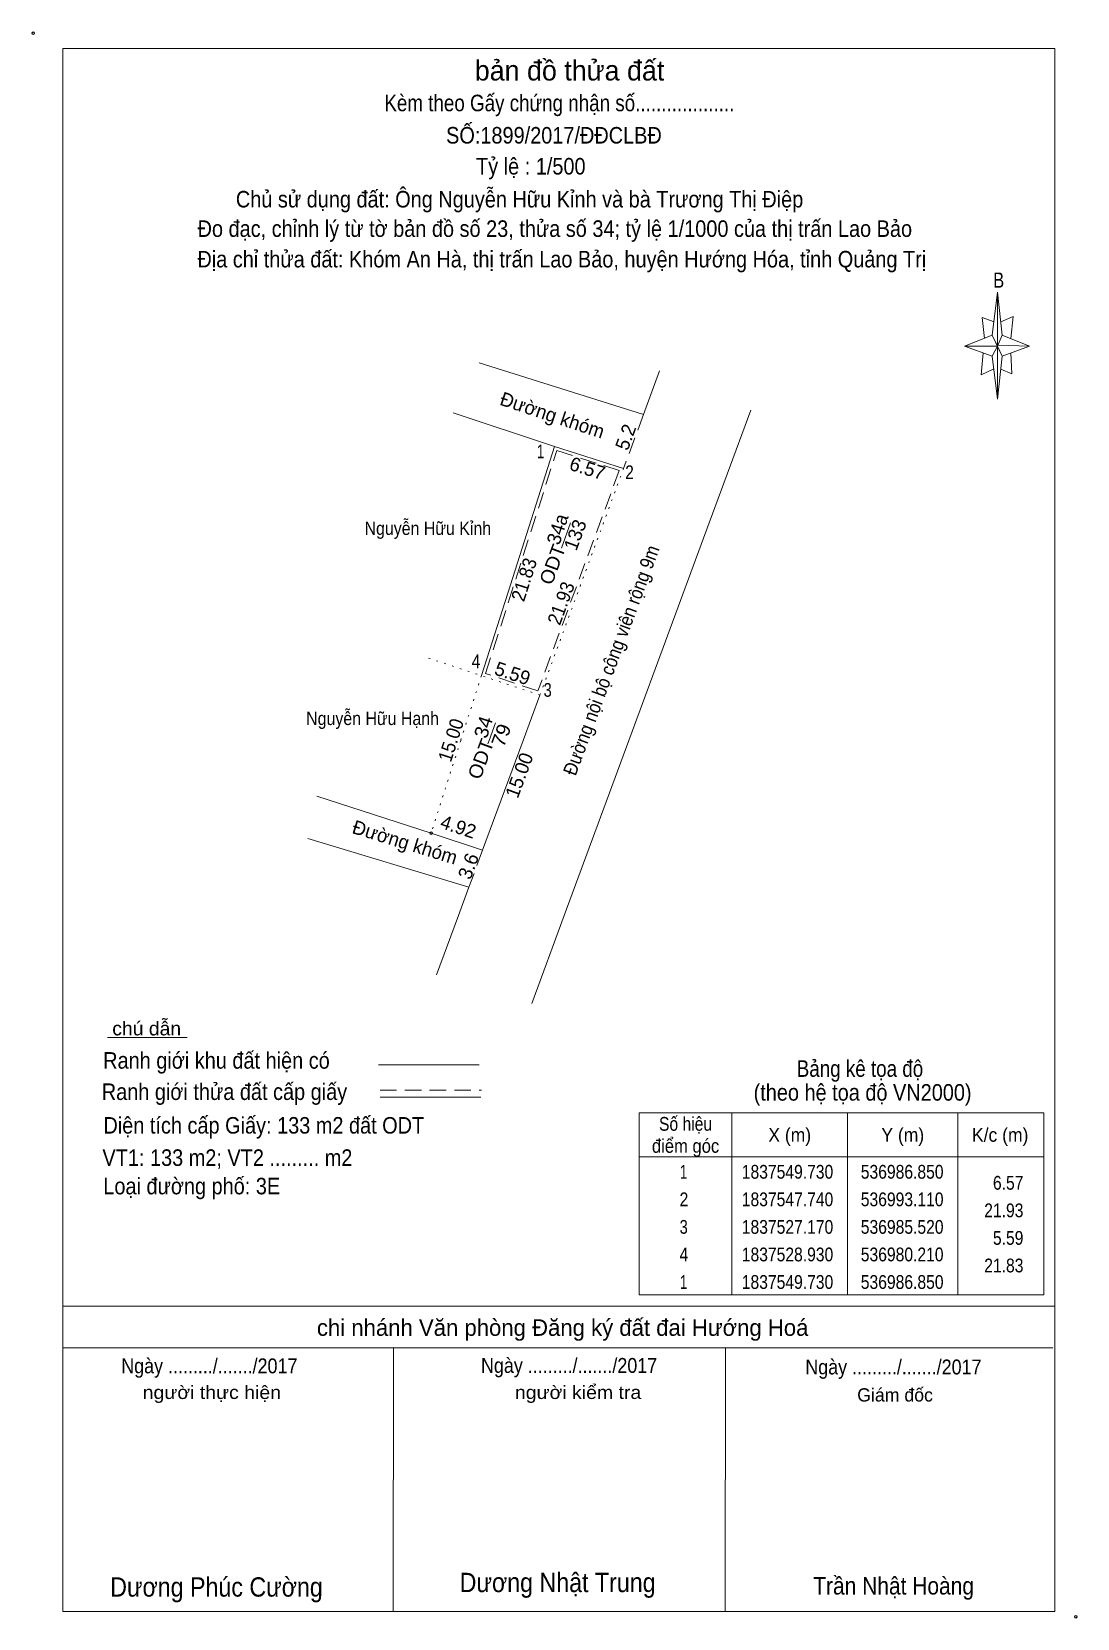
# Model space of a CAD drawing. Header units: metres. Extents: x 536939 to 537034, y 1837443 to 1837587.
import ezdxf
from ezdxf.enums import TextEntityAlignment as Align

# ---------------------------------------------------------------- set-up
doc = ezdxf.new("R2010")
doc.units = ezdxf.units.M
doc.header["$LTSCALE"] = 0.5
doc.header["$PDMODE"] = 32
doc.header["$PDSIZE"] = 0.25
doc.linetypes.add('DOTTED', pattern=[1.5, 0.3, -1.2])
doc.linetypes.add('MEDIUM_DASHED', pattern=[4.5, 3, -1.5])
for name, color, linetype, lineweight in [('1', 7, 'Continuous', 13), ('17', 7, 'Continuous', 13), ('5', 7, 'Continuous', 13), ('6', 7, 'Continuous', 13), ('63', 7, 'Continuous', 13)]:
    doc.layers.add(name, color=color, linetype=linetype, lineweight=lineweight)

msp = doc.modelspace()

# ---------------------------------------------------------------- linework, layer by layer
at = {"layer": '1'}
for p, q in [((536980.01, 1837557.3), (536994.91, 1837552.62)), ((536996.38, 1837556.59), (536994.92, 1837552.62)), ((536986.85, 1837549.73), (536977.65, 1837552.79)), ((536986.85, 1837549.73), (536982.84, 1837537.17)), ((536993.11, 1837547.74), (536986.85, 1837549.73)), ((536987.46, 1837540.51), (536988.28, 1837542.81)), ((536982.84, 1837537.17), (536980.21, 1837528.93)), ((536985.52, 1837527.17), (536984, 1837523.05)), ((536993.89, 1837523.87), (536993.59, 1837523.05)), ((536984, 1837523.05), (536980.32, 1837513.1)), ((536993.59, 1837523.05), (536987.72, 1837507.18)), ((536975.65, 1837514.64), (536965.28, 1837518.01)), ((536980.32, 1837513.1), (536975.65, 1837514.64)), ((536979.08, 1837509.74), (536964.46, 1837514.15)), ((536987.72, 1837507.18), (536984.77, 1837499.18))]:
    msp.add_line(p, q, dxfattribs=at)
at = {"layer": '1', "linetype": 'MEDIUM_DASHED'}
for p, q in [((536994.91, 1837552.62), (536993.11, 1837547.74)), ((536980.32, 1837513.1), (536979.08, 1837509.74))]:
    msp.add_line(p, q, dxfattribs=at)
at = {"layer": '1', "linetype": 'DOTTED'}
for p, q in [((536993.11, 1837547.74), (536989.21, 1837537.17)), ((536989.21, 1837537.17), (536985.52, 1837527.17)), ((536985.52, 1837527.17), (536975.02, 1837530.65)), ((536980.21, 1837528.93), (536978.33, 1837523.05)), ((536978.33, 1837523.05), (536975.65, 1837514.64))]:
    msp.add_line(p, q, dxfattribs=at)
at = {"layer": '1'}
for points in [[(537004.65, 1837553.01), (537000.37, 1837541.42), (536993.89, 1837523.87)], [(536980.8, 1837522.75), (536980.91, 1837523.05), (536981.49, 1837524.66)], [(536979.08, 1837509.74), (536978.14, 1837507.18), (536976.15, 1837501.8)]]:
    msp.add_lwpolyline(points, dxfattribs=at)
at = {"layer": '1', "linetype": 'MEDIUM_DASHED'}
msp.add_lwpolyline([(536987.04, 1837549.35), (536992.72, 1837547.55), (536985.34, 1837527.55), (536980.59, 1837529.12)], close=True, dxfattribs=at)
at = {"layer": '1'}
msp.add_point((536975.65, 1837514.64), dxfattribs=at)
at = {"layer": '17'}
msp.add_line((536946.29, 1837496.1), (536953.53, 1837496.1), dxfattribs=at)
for points in [[(536972.21, 1837444.02), (536972.21, 1837444.03), (536972.23, 1837467.93)], [(537002.32, 1837444), (537002.32, 1837444.03), (537002.34, 1837467.93)]]:
    msp.add_lwpolyline(points, dxfattribs=at)
at = {"layer": '5'}
for p, q in [((536942.24, 1837444.03), (536942.24, 1837585.83)), ((537026.54, 1837559.83), (537027.04, 1837563.73)), ((537027.44, 1837559.83), (537029.94, 1837558.83)), ((537026.54, 1837557.93), (537024.04, 1837558.83)), ((537027.44, 1837557.93), (537027.04, 1837554.03)), ((537028.24, 1837558.23), (537028.34, 1837556.33)), ((537028.34, 1837556.33), (537027.34, 1837556.73))]:
    msp.add_line(p, q, dxfattribs=at)
for points in [[(536942.24, 1837585.83), (537032.24, 1837585.83), (537032.24, 1837444.03)], [(537026.74, 1837561.03), (537025.64, 1837561.43), (537025.84, 1837559.53)], [(537027.34, 1837561.03), (537028.44, 1837561.53), (537028.24, 1837559.53)], [(537027.04, 1837558.83), (537026.54, 1837559.83), (537024.04, 1837558.83)], [(537025.74, 1837558.23), (537025.54, 1837556.23), (537026.64, 1837556.73)], [(537027.04, 1837558.83), (537027.44, 1837557.93), (537029.94, 1837558.83)]]:
    msp.add_lwpolyline(points, dxfattribs=at)
for points in [[(537027.04, 1837563.73), (537027.44, 1837559.83), (537027.04, 1837558.83)], [(537027.04, 1837558.83), (537024.04, 1837558.83), (537026.54, 1837559.83), (537027.44, 1837557.93), (537029.94, 1837558.83), (537027.04, 1837558.93)], [(537027.04, 1837558.83), (537027.04, 1837554.03), (537026.54, 1837557.93)]]:
    msp.add_lwpolyline(points, close=True, dxfattribs=at)
msp.add_point((536939.54, 1837587.23), dxfattribs=at)
at = {"layer": '6'}
for p, q in [((536970.87, 1837493.62), (536980.01, 1837493.62)), ((536971.01, 1837490.69), (536980.15, 1837490.69)), ((536942.24, 1837471.73), (537032.24, 1837471.73)), ((536942.24, 1837467.93), (537032.04, 1837467.93)), ((537032.24, 1837444.03), (536942.24, 1837444.03))]:
    msp.add_line(p, q, dxfattribs=at)
at = {"layer": '6', "linetype": 'MEDIUM_DASHED'}
msp.add_line((536971.01, 1837491.31), (536980.21, 1837491.31), dxfattribs=at)
at = {"layer": '6'}
msp.add_point((537034.14, 1837443.53), dxfattribs=at)
at = {"layer": '63'}
for p, q in [((537002.93, 1837489.26), (537002.93, 1837472.76)), ((537013.43, 1837489.26), (537013.43, 1837472.76)), ((537023.43, 1837489.26), (537023.43, 1837472.76)), ((536994.53, 1837485.26), (537031.23, 1837485.26))]:
    msp.add_line(p, q, dxfattribs=at)
msp.add_lwpolyline([(536994.53, 1837489.26), (537031.23, 1837489.26), (537031.23, 1837472.76), (536994.53, 1837472.76)], close=True, dxfattribs=at)

# ---------------------------------------------------------------- texts
at = {"layer": '1'}
for s, rotation, p in [('Đường khóm', 341.602, (536986.4528, 1837551.9755)), ('5.2', 69.753, (536993.8837, 1837550.3587)), ('34a', 72.298, (536987.7065, 1837542.035)), ('133', 69.735, (536989.3031, 1837541.4885)), ('Đường khóm', 342.916, (536973.0914, 1837513.2172)), ('3.6', 69.744, (536979.6139, 1837511.4286))]:
    msp.add_text(s, height=1.25, rotation=rotation, dxfattribs=at).set_placement(p, align=Align.CENTER)
at = {"layer": '1', "width": 0.9}
for s, p in [('Nguyễn Hữu Kỉnh', (536975.35, 1837541.7)), ('Nguyễn Hữu Hạnh', (536970.335, 1837524.45))]:
    msp.add_text(s, height=1.2, dxfattribs=at).set_placement(p, align=Align.CENTER)
at = {"layer": '1'}
for s, rotation, width, p in [('ODT', 69.735, 1.05, (536987.2411, 1837538.8035)), ('Đường nội bộ công viên rộng 9m', 69.73, 0.9, (536992.5755, 1837530.1185)), ('21.83', 72.298, 0.95, (536984.6732, 1837537.46)), ('21.93', 69.735, 0.95, (536988.0154, 1837535.2835)), ('34', 72.298, 1.05, (536980.9832, 1837524.07)), ('ODT', 69.735, 1.05, (536980.7411, 1837521.1535)), ('79', 69.735, 1.1, (536982.5921, 1837523.3035))]:
    msp.add_text(s, height=1.25, rotation=rotation, dxfattribs=dict(at, width=width)).set_placement(p, align=Align.CENTER)
at = {"layer": '5'}
msp.add_text('bản đồ thửa đất', height=1.82, dxfattribs=at).set_placement((536988.205, 1837582.93), align=Align.CENTER)
for s, height, width, p in [('Kèm theo Gấy chứng nhận số...................', 1.5, 0.85, (536987.28, 1837580.14)), ('SỐ:1899/2017/ĐĐCLBĐ', 1.5, 0.9, (536986.79, 1837577.21)), ('Tỷ lệ : 1/500', 1.5, 0.9, (536984.69, 1837574.4)), ('Chủ sử dụng đất: Ông Nguyễn Hữu Kỉnh và bà Trương Thị Điệp', 1.5, 0.9, (536983.67, 1837571.41)), ('Đo đạc, chỉnh lý từ tờ bản đồ số 23, thửa số 34; tỷ lệ 1/1000 của thị trấn Lao Bảo', 1.5, 0.9, (536986.87, 1837568.74)), ('Địa chỉ thửa đất: Khóm An Hà, thị trấn Lao Bảo, huyện Hướng Hóa, tỉnh Quảng Trị', 1.5, 0.9, (536987.505, 1837565.97)), ('B', 1.378, 0.8, (537027.14, 1837564.13))]:
    msp.add_text(s, height=height, dxfattribs=dict(at, width=width)).set_placement(p, align=Align.CENTER)
at = {"layer": '6'}
for s, height, width, p in [('chú dẫn', 1.25, 1.05, (536949.845, 1837496.29)), ('Ranh giới khu đất hiện có ', 1.5, 0.9, (536956.425, 1837493.27)), ('Bảng kê tọa độ ', 1.5, 0.85, (537014.79, 1837492.53)), ('Ranh giới thửa đất cấp giấy', 1.5, 0.9, (536956.9, 1837490.43)), ('(theo hệ tọa độ VN2000)', 1.5, 0.9, (537014.79, 1837490.37)), ('Ngày ........./......./2017', 1.35, 0.9, (536955.525, 1837465.63)), ('Ngày ........./......./2017', 1.35, 0.9, (536988.165, 1837465.67)), ('Ngày ........./......./2017', 1.35, 0.9, (537017.585, 1837465.53)), ('người thực hiện', 1.2, 1.1, (536955.755, 1837463.3)), ('người kiểm tra', 1.2, 1.1, (536988.98, 1837463.3)), ('Dương Phúc Cường', 1.75, 0.9, (536956.175, 1837445.37)), ('Dương Nhật Trung', 1.75, 0.9, (536987.125, 1837445.78)), ('Trần Nhật Hoàng', 1.58, 0.9, (537017.605, 1837445.56))]:
    msp.add_text(s, height=height, dxfattribs=dict(at, width=width)).set_placement(p, align=Align.CENTER)
at = {"layer": '6', "width": 0.9}
for s, p in [('Diện tích cấp Giấy: 133 m2 đất ODT', (536945.92, 1837487.38)), ('VT1: 133 m2; VT2 ......... m2', (536945.83, 1837484.45)), ('Loại đường phố: 3E', (536945.91, 1837481.87))]:
    msp.add_text(s, height=1.5, dxfattribs=at).set_placement(p)
at = {"layer": '6'}
for s, height, p in [('chi nhánh Văn phòng Đăng ký đất đai Hướng Hoá', 1.5, (536987.58, 1837469.03)), ('Giám đốc', 1.2, (537017.735, 1837463.07))]:
    msp.add_text(s, height=height, dxfattribs=at).set_placement(p, align=Align.CENTER)
at = {"layer": '63'}
for s, width, p in [(' 1', 0.75, (536985.93, 1837548.65)), (' 2', 0.85, (536994.04, 1837546.76)), (' 4', 0.85, (536980.11, 1837529.6)), (' 3', 0.8, (536986.59, 1837527.01)), ('6.57', 0.85, (537029.38, 1837482.29)), ('21.93', 0.85, (537029.38, 1837479.79)), ('5.59', 0.85, (537029.38, 1837477.29)), ('21.83', 0.85, (537029.38, 1837474.79))]:
    msp.add_text(s, height=1.25, dxfattribs=dict(at, width=width)).set_placement(p, align=Align.RIGHT)
for s, rotation, p in [('6.57', 342.365, (536989.6407, 1837547.143)), ('5.59', 341.662, (536982.8384, 1837528.5467)), ('15.00', 69.717, (536984.229, 1837519.6783)), ('4.92', 341.749, (536977.9243, 1837514.6274))]:
    msp.add_text(s, height=1.25, rotation=rotation, dxfattribs=at).set_placement(p, align=Align.CENTER)
at = {"layer": '63', "width": 0.95}
msp.add_text('15.00', height=1.25, rotation=72.302, dxfattribs=at).set_placement((536978.0427, 1837522.89), align=Align.CENTER)
at = {"layer": '63'}
for s, width, p in [('Số hiệu', 0.85, (536998.73, 1837487.64)), ('X (m)', 0.95, (537008.18, 1837486.64)), ('Y (m)', 0.95, (537018.435, 1837486.64)), ('K/c (m)', 0.95, (537027.275, 1837486.64)), ('điểm góc', 0.9, (536998.73, 1837485.64)), (' 1', 0.75, (536998.38, 1837483.29)), ('1837549.730', 0.85, (537007.98, 1837483.29)), ('536986.850', 0.85, (537018.38, 1837483.29)), (' 2', 0.85, (536998.385, 1837480.79)), ('1837547.740', 0.85, (537007.98, 1837480.79)), ('536993.110', 0.85, (537018.38, 1837480.79)), (' 3', 0.8, (536998.375, 1837478.29)), ('1837527.170', 0.85, (537007.98, 1837478.29)), ('536985.520', 0.85, (537018.38, 1837478.29)), (' 4', 0.85, (536998.38, 1837475.79)), ('1837528.930', 0.85, (537007.98, 1837475.79)), ('536980.210', 0.85, (537018.38, 1837475.79)), (' 1', 0.75, (536998.38, 1837473.29)), ('1837549.730', 0.85, (537007.98, 1837473.29)), ('536986.850', 0.85, (537018.38, 1837473.29))]:
    msp.add_text(s, height=1.25, dxfattribs=dict(at, width=width)).set_placement(p, align=Align.CENTER)

doc.saveas('drawing.dxf')
